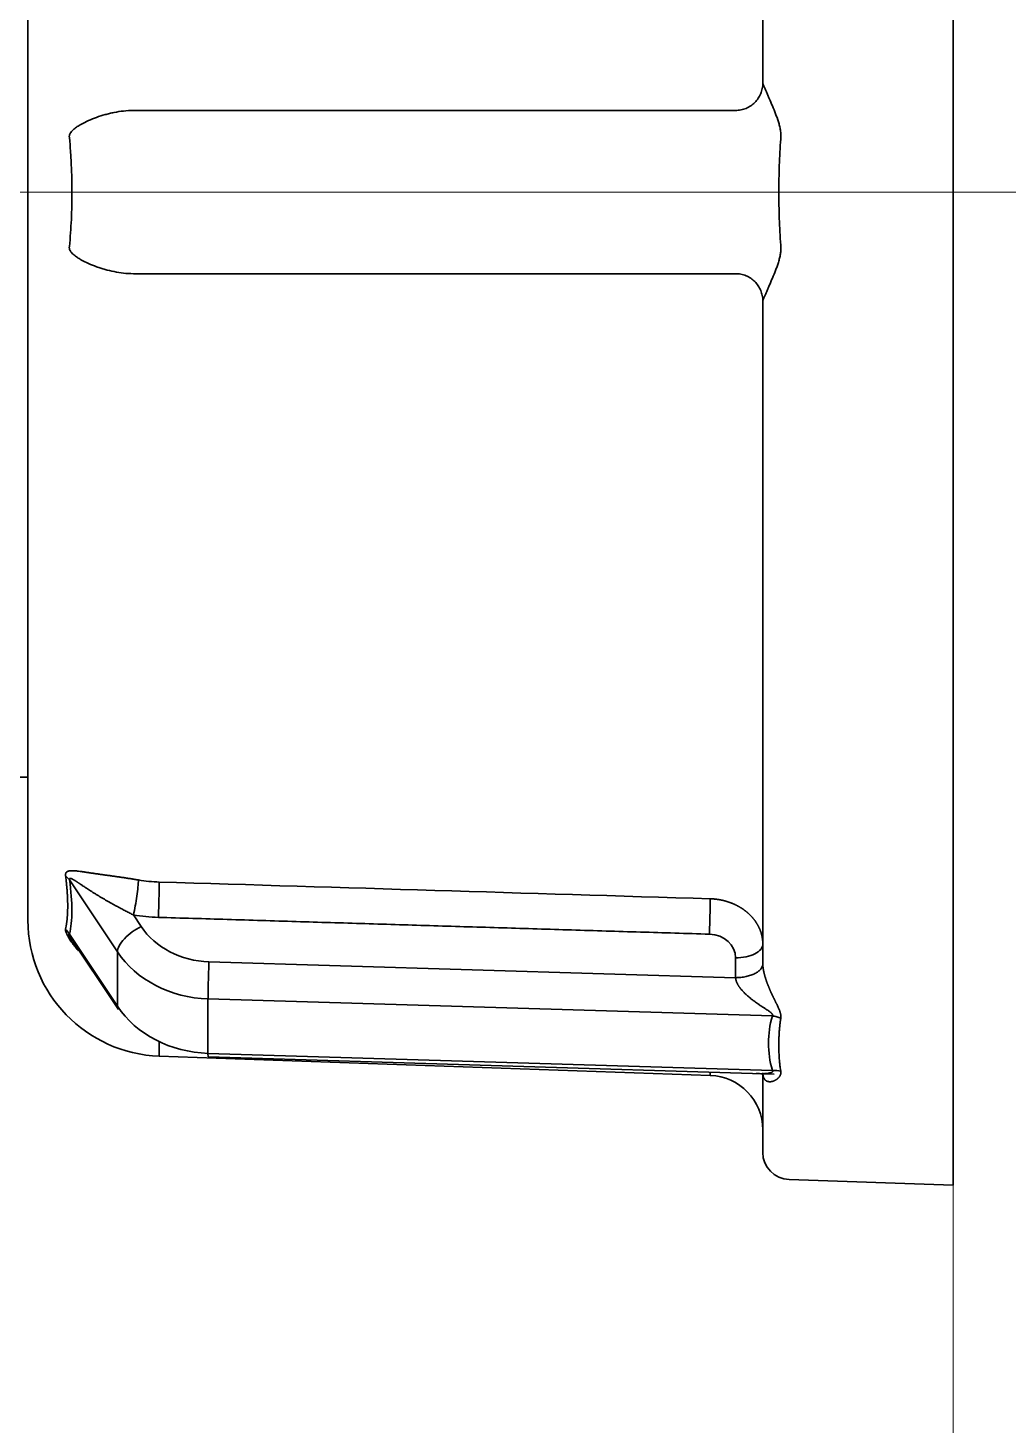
# Model space of a CAD drawing. Extents: x 5809 to 10669, y -850 to 3566.
# Drawn here: x 8124.69 to 8142.7, y 1327.17 to 1352.84 of the extents above; entities that cross this region are included whole.
import ezdxf

# ---------------------------------------------------------------- set-up
doc = ezdxf.new("R2010")
doc.units = 0
doc.header["$LTSCALE"] = 5
doc.layers.get('0').update_dxf_attribs({"linetype": 'CONTINUOUS', "lineweight": 0})
doc.layers.add('1', color=7, linetype='CONTINUOUS', true_color=0xffffff)

msp = doc.modelspace()

# ---------------------------------------------------------------- linework, layer by layer
at = {"color": 4}
for p, q in [((8141.692, 1399.826), (8141.692, 1299.826)), ((8091.692, 1349.826), (8191.692, 1349.826))]:
    msp.add_line(p, q, dxfattribs=at)
at = {"layer": '1', "color": 7, "linetype": 'Continuous', "lineweight": 35}
for p, q in [((8141.692, 1331.576), (8141.692, 1368.076)), ((8138.192, 1351.826), (8138.192, 1364.009)), ((8124.692, 1363.206), (8124.692, 1336.447)), ((8126.705, 1351.326), (8126.63, 1351.326)), ((8126.705, 1351.326), (8126.771, 1351.326)), ((8126.771, 1351.326), (8128.018, 1351.326)), ((8128.018, 1351.326), (8137.692, 1351.326)), ((8126.63, 1348.326), (8126.705, 1348.326)), ((8126.705, 1348.326), (8126.771, 1348.326)), ((8128.018, 1348.326), (8126.771, 1348.326)), ((8137.692, 1348.326), (8128.018, 1348.326)), ((8138.192, 1335.644), (8138.192, 1347.826)), ((8123.192, 1339.076), (8124.693, 1339.076)), ((8125.454, 1337.191), (8126.338, 1335.865)), ((8126.63, 1336.544), (8126.771, 1336.332)), ((8125.43, 1336.192), (8126.355, 1334.804)), ((8126.338, 1334.865), (8125.454, 1336.191)), ((8126.338, 1335.865), (8126.338, 1334.865)), ((8137.692, 1335.755), (8137.692, 1335.39)), ((8128.018, 1335.683), (8137.692, 1335.39)), ((8128, 1335), (8128, 1334)), ((8138.371, 1334.687), (8128, 1335)), ((8126.338, 1334.865), (8126.355, 1334.804)), ((8127.105, 1333.948), (8127.105, 1334.214)), ((8127.105, 1333.948), (8137.227, 1333.595)), ((8128, 1334), (8128.003, 1333.933)), ((8128, 1334), (8138.371, 1333.687)), ((8128.003, 1333.933), (8138.403, 1333.619)), ((8137.227, 1333.595), (8137.227, 1333.654)), ((8138.192, 1332.181), (8138.192, 1333.644)), ((8138.675, 1331.682), (8141.692, 1331.576))]:
    msp.add_line(p, q, dxfattribs=at)
for centre, radius, start, end in [((8127.192, 1336.447), 2.5, 180, 268), ((8137.192, 1332.595), 1, 0, 88), ((8138.692, 1332.181), 0.5, 180, 268)]:
    msp.add_arc(centre, radius, start, end, dxfattribs=at)
for centre, major_axis, ratio, start_param, end_param in [((8125.021, 1336.974), (0.495, 0.073), 0.76974, 0.402396, 0.643528), ((8122.75, 1340.747), (-2.46, 4.919), 0.25, 3.422403, 3.788078), ((8127.193, 1339.078), (2.98, 0), 0.866025, 4.522349, 4.677178), ((8125.021, 1335.974), (-0.483, 0.129), 0.931738, 3.900953, 4.142077), ((8126.771, 1336.082), (0.416, 0.277), 0.433013, 1.289761, 2.860558), ((8128.07, 1336.981), (1.5, 0), 0.866025, 3.665191, 4.677482), ((8137.191, 1335.756), (0.502, 0), 0.866025, -0.00378, 1.532671), ((8128.07, 1336.731), (-2, 0), 0.866025, 0.523599, 1.53589), ((8128.018, 1335.433), (0.015, 0.5), 0.01745, 1.047461, 2.618258), ((8128.07, 1335.731), (2, 0), 0.866025, 3.665191, 4.677482)]:
    msp.add_ellipse(centre, major_axis=major_axis, ratio=ratio, start_param=start_param, end_param=end_param, dxfattribs=at)
for points, knots in [([(8138.046, 1351.473), (8138.069, 1351.496), (8138.09, 1351.521), (8138.126, 1351.576), (8138.142, 1351.605), (8138.167, 1351.665), (8138.176, 1351.696), (8138.189, 1351.761), (8138.192, 1351.793), (8138.192, 1351.826)], [0, 0, 0, 0, 0.25, 0.25, 0.5, 0.5, 0.75, 0.75, 1, 1, 1, 1]), ([(8138.192, 1351.826), (8138.192, 1351.825), (8138.193, 1351.822), (8138.195, 1351.816), (8138.196, 1351.811), (8138.2, 1351.801), (8138.202, 1351.796), (8138.207, 1351.783), (8138.21, 1351.776), (8138.219, 1351.755), (8138.226, 1351.738), (8138.237, 1351.712), (8138.241, 1351.703), (8138.249, 1351.685), (8138.253, 1351.675), (8138.266, 1351.646), (8138.275, 1351.626), (8138.293, 1351.585), (8138.302, 1351.564), (8138.33, 1351.499), (8138.35, 1351.454), (8138.388, 1351.361), (8138.408, 1351.314), (8138.445, 1351.218), (8138.463, 1351.169), (8138.486, 1351.093), (8138.494, 1351.068), (8138.507, 1351.016), (8138.512, 1350.989), (8138.521, 1350.936), (8138.524, 1350.909), (8138.526, 1350.855), (8138.525, 1350.828), (8138.523, 1350.801)], [0, 0, 0, 0, 0.03125, 0.03125, 0.0625, 0.0625, 0.09375, 0.09375, 0.125, 0.125, 0.1875, 0.1875, 0.21875, 0.21875, 0.25, 0.25, 0.3125, 0.3125, 0.375, 0.375, 0.5, 0.5, 0.625, 0.625, 0.75, 0.75, 0.8125, 0.8125, 0.875, 0.875, 0.9375, 0.9375, 1, 1, 1, 1]), ([(8137.692, 1351.326), (8137.725, 1351.326), (8137.758, 1351.329), (8137.822, 1351.342), (8137.854, 1351.352), (8137.914, 1351.377), (8137.943, 1351.392), (8137.997, 1351.429), (8138.023, 1351.449), (8138.046, 1351.473)], [0, 0, 0, 0, 0.25, 0.25, 0.5, 0.5, 0.75, 0.75, 1, 1, 1, 1]), ([(8126.63, 1351.326), (8126.568, 1351.326), (8126.507, 1351.322), (8126.388, 1351.309), (8126.33, 1351.3), (8126.246, 1351.283), (8126.218, 1351.277), (8126.163, 1351.263), (8126.136, 1351.256), (8126.055, 1351.234), (8126.003, 1351.217), (8125.902, 1351.18), (8125.853, 1351.16), (8125.757, 1351.118), (8125.711, 1351.095), (8125.643, 1351.056), (8125.621, 1351.043), (8125.578, 1351.014), (8125.557, 1350.999), (8125.527, 1350.973), (8125.517, 1350.964), (8125.497, 1350.944), (8125.488, 1350.933), (8125.475, 1350.915), (8125.471, 1350.909), (8125.464, 1350.895), (8125.46, 1350.887), (8125.456, 1350.875), (8125.455, 1350.87), (8125.454, 1350.862), (8125.453, 1350.857), (8125.452, 1350.848), (8125.452, 1350.844), (8125.453, 1350.835), (8125.454, 1350.83), (8125.454, 1350.826)], [0, 0, 0, 0, 0.125, 0.125, 0.25, 0.25, 0.3125, 0.3125, 0.375, 0.375, 0.5, 0.5, 0.625, 0.625, 0.75, 0.75, 0.8125, 0.8125, 0.875, 0.875, 0.90625, 0.90625, 0.9375, 0.9375, 0.953125, 0.953125, 0.96875, 0.96875, 0.976563, 0.976563, 0.984375, 0.984375, 0.992188, 0.992188, 1, 1, 1, 1]), ([(8125.454, 1350.826), (8125.462, 1350.743), (8125.469, 1350.66), (8125.478, 1350.535), (8125.48, 1350.493), (8125.485, 1350.409), (8125.487, 1350.367), (8125.497, 1350.158), (8125.5, 1349.991), (8125.5, 1349.658), (8125.497, 1349.491), (8125.482, 1349.158), (8125.47, 1348.992), (8125.454, 1348.826)], [0, 0, 0, 0, 0.125, 0.125, 0.1875, 0.1875, 0.25, 0.25, 0.5, 0.5, 0.75, 0.75, 1, 1, 1, 1]), ([(8138.523, 1350.801), (8138.516, 1350.72), (8138.51, 1350.639), (8138.501, 1350.476), (8138.498, 1350.395), (8138.489, 1350.151), (8138.487, 1349.989), (8138.487, 1349.663), (8138.489, 1349.501), (8138.498, 1349.257), (8138.501, 1349.176), (8138.51, 1349.014), (8138.516, 1348.933), (8138.523, 1348.851)], [0, 0, 0, 0, 0.125, 0.125, 0.25, 0.25, 0.5, 0.5, 0.75, 0.75, 0.875, 0.875, 1, 1, 1, 1]), ([(8125.454, 1348.826), (8125.454, 1348.822), (8125.453, 1348.817), (8125.452, 1348.808), (8125.452, 1348.804), (8125.453, 1348.795), (8125.454, 1348.79), (8125.455, 1348.781), (8125.457, 1348.777), (8125.461, 1348.765), (8125.464, 1348.757), (8125.472, 1348.743), (8125.476, 1348.736), (8125.489, 1348.718), (8125.498, 1348.707), (8125.517, 1348.688), (8125.527, 1348.679), (8125.558, 1348.653), (8125.579, 1348.638), (8125.622, 1348.609), (8125.644, 1348.596), (8125.711, 1348.558), (8125.758, 1348.535), (8125.853, 1348.492), (8125.903, 1348.472), (8125.979, 1348.445), (8126.004, 1348.436), (8126.057, 1348.419), (8126.083, 1348.411), (8126.163, 1348.388), (8126.218, 1348.375), (8126.33, 1348.352), (8126.388, 1348.343), (8126.507, 1348.33), (8126.568, 1348.326), (8126.63, 1348.326)], [0, 0, 0, 0, 0.007812, 0.007812, 0.015625, 0.015625, 0.023437, 0.023437, 0.03125, 0.03125, 0.046875, 0.046875, 0.0625, 0.0625, 0.09375, 0.09375, 0.125, 0.125, 0.1875, 0.1875, 0.25, 0.25, 0.375, 0.375, 0.5, 0.5, 0.5625, 0.5625, 0.625, 0.625, 0.75, 0.75, 0.875, 0.875, 1, 1, 1, 1]), ([(8138.523, 1348.851), (8138.525, 1348.824), (8138.526, 1348.797), (8138.524, 1348.743), (8138.521, 1348.716), (8138.512, 1348.663), (8138.507, 1348.637), (8138.494, 1348.585), (8138.487, 1348.56), (8138.471, 1348.509), (8138.462, 1348.484), (8138.445, 1348.435), (8138.436, 1348.41), (8138.408, 1348.338), (8138.388, 1348.291), (8138.35, 1348.199), (8138.33, 1348.153), (8138.302, 1348.088), (8138.293, 1348.067), (8138.275, 1348.026), (8138.266, 1348.006), (8138.249, 1347.967), (8138.241, 1347.949), (8138.226, 1347.914), (8138.219, 1347.898), (8138.21, 1347.876), (8138.207, 1347.869), (8138.202, 1347.857), (8138.2, 1347.851), (8138.196, 1347.841), (8138.195, 1347.837), (8138.193, 1347.83), (8138.192, 1347.828), (8138.192, 1347.826)], [0, 0, 0, 0, 0.0625, 0.0625, 0.125, 0.125, 0.1875, 0.1875, 0.25, 0.25, 0.3125, 0.3125, 0.375, 0.375, 0.5, 0.5, 0.625, 0.625, 0.6875, 0.6875, 0.75, 0.75, 0.8125, 0.8125, 0.875, 0.875, 0.90625, 0.90625, 0.9375, 0.9375, 0.96875, 0.96875, 1, 1, 1, 1]), ([(8138.046, 1348.18), (8138.023, 1348.203), (8137.997, 1348.224), (8137.943, 1348.26), (8137.914, 1348.276), (8137.854, 1348.301), (8137.822, 1348.31), (8137.758, 1348.323), (8137.725, 1348.326), (8137.692, 1348.326)], [0, 0, 0, 0, 0.25, 0.25, 0.5, 0.5, 0.75, 0.75, 1, 1, 1, 1]), ([(8138.192, 1347.826), (8138.192, 1347.859), (8138.189, 1347.892), (8138.176, 1347.956), (8138.167, 1347.987), (8138.142, 1348.048), (8138.126, 1348.077), (8138.09, 1348.131), (8138.069, 1348.157), (8138.046, 1348.18)], [0, 0, 0, 0, 0.25, 0.25, 0.5, 0.5, 0.75, 0.75, 1, 1, 1, 1]), ([(8125.383, 1337.261), (8125.383, 1337.263), (8125.383, 1337.266), (8125.382, 1337.271), (8125.382, 1337.276), (8125.382, 1337.281), (8125.382, 1337.285), (8125.383, 1337.289), (8125.383, 1337.293), (8125.384, 1337.297), (8125.385, 1337.301), (8125.386, 1337.305), (8125.387, 1337.309), (8125.389, 1337.312), (8125.39, 1337.315), (8125.392, 1337.319), (8125.393, 1337.321), (8125.394, 1337.322)], [0, 0, 0, 0, 0.064505, 0.129028, 0.193639, 0.258405, 0.323397, 0.38868, 0.454323, 0.520391, 0.586948, 0.654059, 0.721784, 0.790183, 0.859315, 0.929236, 1, 1, 1, 1]), ([(8125.394, 1337.322), (8125.395, 1337.323), (8125.396, 1337.325), (8125.399, 1337.328), (8125.402, 1337.33), (8125.404, 1337.333), (8125.407, 1337.335), (8125.411, 1337.338), (8125.414, 1337.34), (8125.418, 1337.342), (8125.422, 1337.344), (8125.426, 1337.345), (8125.43, 1337.347), (8125.435, 1337.348), (8125.44, 1337.35), (8125.445, 1337.351), (8125.45, 1337.352), (8125.455, 1337.353), (8125.461, 1337.354), (8125.472, 1337.356), (8125.491, 1337.357), (8125.518, 1337.356), (8125.549, 1337.355), (8125.584, 1337.351), (8125.628, 1337.346), (8125.68, 1337.339), (8125.74, 1337.33), (8125.803, 1337.321), (8125.87, 1337.311), (8125.928, 1337.303), (8125.974, 1337.296), (8126.007, 1337.291), (8126.041, 1337.287), (8126.075, 1337.282), (8126.109, 1337.277), (8126.143, 1337.272), (8126.177, 1337.268), (8126.211, 1337.263), (8126.245, 1337.258), (8126.279, 1337.253), (8126.313, 1337.248), (8126.348, 1337.243), (8126.382, 1337.239), (8126.416, 1337.234), (8126.451, 1337.229), (8126.485, 1337.224), (8126.519, 1337.218), (8126.553, 1337.213), (8126.587, 1337.208), (8126.622, 1337.202), (8126.656, 1337.197), (8126.69, 1337.191), (8126.712, 1337.188), (8126.724, 1337.186)], [0, 0, 0, 0, 0.005233, 0.010545, 0.015937, 0.021415, 0.02698, 0.032638, 0.03839, 0.044241, 0.050192, 0.056246, 0.062406, 0.068674, 0.075053, 0.081545, 0.088151, 0.094875, 0.101717, 0.108679, 0.13517, 0.163725, 0.194426, 0.227341, 0.262525, 0.311858, 0.361478, 0.411445, 0.46182, 0.512664, 0.536354, 0.559769, 0.582914, 0.605794, 0.628415, 0.650784, 0.672906, 0.69479, 0.716442, 0.73787, 0.759081, 0.780083, 0.800886, 0.821497, 0.841927, 0.862184, 0.882278, 0.902219, 0.922017, 0.941684, 0.961229, 0.980664, 1, 1, 1, 1]), ([(8125.394, 1336.339), (8125.395, 1336.344), (8125.397, 1336.353), (8125.399, 1336.367), (8125.401, 1336.382), (8125.403, 1336.397), (8125.405, 1336.411), (8125.407, 1336.426), (8125.409, 1336.442), (8125.411, 1336.457), (8125.412, 1336.473), (8125.414, 1336.489), (8125.415, 1336.505), (8125.416, 1336.521), (8125.417, 1336.537), (8125.419, 1336.553), (8125.419, 1336.57), (8125.42, 1336.587), (8125.421, 1336.604), (8125.422, 1336.621), (8125.422, 1336.639), (8125.422, 1336.656), (8125.423, 1336.674), (8125.423, 1336.692), (8125.423, 1336.71), (8125.423, 1336.728), (8125.423, 1336.746), (8125.422, 1336.765), (8125.422, 1336.784), (8125.422, 1336.803), (8125.421, 1336.822), (8125.42, 1336.841), (8125.419, 1336.86), (8125.419, 1336.88), (8125.417, 1336.9), (8125.416, 1336.92), (8125.415, 1336.94), (8125.414, 1336.96), (8125.412, 1336.98), (8125.411, 1337.001), (8125.409, 1337.022), (8125.407, 1337.042), (8125.405, 1337.064), (8125.403, 1337.085), (8125.401, 1337.106), (8125.399, 1337.128), (8125.397, 1337.149), (8125.395, 1337.164), (8125.394, 1337.171)], [0, 0, 0, 0, 0.021779, 0.043552, 0.06532, 0.087084, 0.108843, 0.130598, 0.152348, 0.174095, 0.195839, 0.217578, 0.239315, 0.261049, 0.28278, 0.304509, 0.326236, 0.347961, 0.369684, 0.391405, 0.413126, 0.434845, 0.456564, 0.478282, 0.5, 0.521718, 0.543437, 0.565155, 0.586875, 0.608595, 0.630317, 0.65204, 0.673765, 0.695491, 0.71722, 0.738951, 0.760685, 0.782422, 0.804162, 0.825905, 0.847652, 0.869403, 0.891157, 0.912916, 0.93468, 0.956448, 0.978221, 1, 1, 1, 1]), ([(8126.63, 1336.544), (8126.619, 1336.549), (8126.597, 1336.56), (8126.564, 1336.577), (8126.529, 1336.595), (8126.493, 1336.613), (8126.456, 1336.633), (8126.418, 1336.653), (8126.378, 1336.674), (8126.337, 1336.696), (8126.296, 1336.719), (8126.253, 1336.742), (8126.209, 1336.766), (8126.165, 1336.791), (8126.119, 1336.817), (8126.073, 1336.844), (8126.027, 1336.871), (8125.979, 1336.9), (8125.917, 1336.938), (8125.846, 1336.983), (8125.772, 1337.031), (8125.713, 1337.07), (8125.667, 1337.101), (8125.639, 1337.121), (8125.623, 1337.131), (8125.615, 1337.136), (8125.608, 1337.141), (8125.601, 1337.146), (8125.594, 1337.151), (8125.587, 1337.155), (8125.58, 1337.16), (8125.573, 1337.164), (8125.567, 1337.168), (8125.561, 1337.171), (8125.555, 1337.175), (8125.549, 1337.179), (8125.543, 1337.182), (8125.538, 1337.185), (8125.533, 1337.188), (8125.528, 1337.191), (8125.523, 1337.194), (8125.518, 1337.196), (8125.513, 1337.199), (8125.509, 1337.201), (8125.505, 1337.203), (8125.501, 1337.205), (8125.497, 1337.207), (8125.493, 1337.208), (8125.49, 1337.21), (8125.486, 1337.211), (8125.483, 1337.212), (8125.48, 1337.213), (8125.477, 1337.214), (8125.474, 1337.215), (8125.472, 1337.215), (8125.469, 1337.215), (8125.467, 1337.216), (8125.465, 1337.216), (8125.463, 1337.215), (8125.461, 1337.215), (8125.46, 1337.215), (8125.458, 1337.214), (8125.457, 1337.213), (8125.456, 1337.212), (8125.455, 1337.211), (8125.454, 1337.21), (8125.454, 1337.208), (8125.453, 1337.207), (8125.453, 1337.205), (8125.453, 1337.203), (8125.453, 1337.201), (8125.453, 1337.199), (8125.453, 1337.196), (8125.454, 1337.194), (8125.454, 1337.192), (8125.454, 1337.191)], [0, 0, 0, 0, 0.021678, 0.044441, 0.06829, 0.09323, 0.119264, 0.146392, 0.174618, 0.203943, 0.234368, 0.265896, 0.298527, 0.332262, 0.367103, 0.403051, 0.440106, 0.478269, 0.517542, 0.593121, 0.657496, 0.710669, 0.75264, 0.783411, 0.790849, 0.798143, 0.805293, 0.8123, 0.819163, 0.825884, 0.832462, 0.838898, 0.845193, 0.851346, 0.857359, 0.863231, 0.868963, 0.874557, 0.880012, 0.885329, 0.890509, 0.895553, 0.900461, 0.905235, 0.909875, 0.914383, 0.918759, 0.923006, 0.927124, 0.931116, 0.934982, 0.938725, 0.942347, 0.94585, 0.949236, 0.952509, 0.955672, 0.958728, 0.961681, 0.964535, 0.967295, 0.969966, 0.972555, 0.975066, 0.977508, 0.979887, 0.982212, 0.984492, 0.986736, 0.988953, 0.991154, 0.993349, 0.995548, 0.997762, 1, 1, 1, 1]), ([(8137.21, 1336.191), (8137.212, 1336.243), (8137.214, 1336.301), (8137.218, 1336.42), (8137.22, 1336.481), (8137.223, 1336.6), (8137.224, 1336.657), (8137.226, 1336.759), (8137.227, 1336.804), (8137.227, 1336.84)], [0, 0, 0, 0, 0.25, 0.25, 0.5, 0.5, 0.75, 0.75, 1, 1, 1, 1]), ([(8137.227, 1336.84), (8137.23, 1336.84), (8137.235, 1336.84), (8137.243, 1336.84), (8137.252, 1336.839), (8137.26, 1336.839), (8137.268, 1336.838), (8137.276, 1336.838), (8137.284, 1336.837), (8137.293, 1336.837), (8137.301, 1336.836), (8137.31, 1336.835), (8137.318, 1336.834), (8137.327, 1336.833), (8137.335, 1336.832), (8137.344, 1336.831), (8137.352, 1336.83), (8137.361, 1336.829), (8137.37, 1336.827), (8137.379, 1336.826), (8137.388, 1336.825), (8137.396, 1336.823), (8137.405, 1336.821), (8137.414, 1336.82), (8137.423, 1336.818), (8137.432, 1336.816), (8137.441, 1336.814), (8137.45, 1336.812), (8137.46, 1336.81), (8137.469, 1336.808), (8137.478, 1336.806), (8137.487, 1336.803), (8137.496, 1336.801), (8137.505, 1336.798), (8137.515, 1336.796), (8137.524, 1336.793), (8137.533, 1336.79), (8137.543, 1336.787), (8137.552, 1336.784), (8137.561, 1336.781), (8137.571, 1336.778), (8137.58, 1336.775), (8137.59, 1336.771), (8137.599, 1336.768), (8137.608, 1336.764), (8137.618, 1336.761), (8137.627, 1336.757), (8137.637, 1336.753), (8137.646, 1336.749), (8137.656, 1336.745), (8137.665, 1336.741), (8137.674, 1336.737), (8137.684, 1336.732), (8137.693, 1336.728), (8137.703, 1336.723), (8137.712, 1336.718), (8137.721, 1336.713), (8137.731, 1336.709), (8137.74, 1336.703), (8137.749, 1336.698), (8137.759, 1336.693), (8137.768, 1336.688), (8137.777, 1336.682), (8137.786, 1336.677), (8137.795, 1336.671), (8137.805, 1336.665), (8137.814, 1336.659), (8137.823, 1336.653), (8137.832, 1336.647), (8137.841, 1336.64), (8137.85, 1336.634), (8137.858, 1336.627), (8137.867, 1336.621), (8137.876, 1336.614), (8137.885, 1336.607), (8137.893, 1336.6), (8137.902, 1336.593), (8137.911, 1336.586), (8137.919, 1336.578), (8137.927, 1336.571), (8137.936, 1336.563), (8137.944, 1336.556), (8137.952, 1336.548), (8137.96, 1336.54), (8137.968, 1336.532), (8137.976, 1336.523), (8137.984, 1336.515), (8137.992, 1336.507), (8137.999, 1336.498), (8138.007, 1336.489), (8138.014, 1336.481), (8138.021, 1336.472), (8138.029, 1336.463), (8138.036, 1336.454), (8138.043, 1336.444), (8138.049, 1336.435), (8138.056, 1336.426), (8138.063, 1336.416), (8138.069, 1336.406), (8138.076, 1336.396), (8138.082, 1336.386), (8138.088, 1336.376), (8138.094, 1336.366), (8138.1, 1336.356), (8138.105, 1336.346), (8138.111, 1336.335), (8138.116, 1336.325), (8138.121, 1336.314), (8138.127, 1336.303), (8138.131, 1336.292), (8138.136, 1336.281), (8138.141, 1336.27), (8138.145, 1336.259), (8138.149, 1336.248), (8138.153, 1336.236), (8138.157, 1336.225), (8138.161, 1336.213), (8138.164, 1336.202), (8138.168, 1336.19), (8138.171, 1336.178), (8138.174, 1336.166), (8138.176, 1336.154), (8138.179, 1336.142), (8138.181, 1336.13), (8138.183, 1336.118), (8138.185, 1336.105), (8138.187, 1336.093), (8138.188, 1336.081), (8138.19, 1336.068), (8138.191, 1336.056), (8138.191, 1336.043), (8138.192, 1336.03), (8138.192, 1336.017), (8138.192, 1336.009), (8138.192, 1336.005)], [0, 0, 0, 0, 0.005202, 0.01044, 0.015714, 0.021025, 0.026371, 0.031754, 0.037173, 0.042628, 0.048119, 0.053646, 0.05921, 0.06481, 0.070446, 0.076118, 0.081826, 0.087571, 0.093352, 0.099169, 0.105022, 0.110911, 0.116837, 0.122798, 0.128796, 0.134831, 0.140901, 0.147008, 0.15315, 0.159329, 0.165545, 0.171796, 0.178084, 0.184408, 0.190768, 0.197164, 0.203597, 0.210066, 0.216571, 0.223112, 0.22969, 0.236304, 0.242954, 0.24964, 0.256363, 0.263122, 0.269917, 0.276748, 0.283615, 0.290519, 0.297459, 0.304436, 0.311448, 0.318497, 0.325582, 0.332703, 0.339861, 0.347055, 0.354285, 0.361551, 0.368854, 0.376193, 0.383568, 0.39098, 0.398428, 0.405912, 0.413432, 0.420988, 0.428581, 0.43621, 0.443876, 0.451578, 0.459316, 0.46709, 0.474901, 0.482747, 0.490631, 0.49855, 0.506506, 0.514498, 0.522526, 0.530591, 0.538692, 0.546829, 0.555002, 0.563212, 0.571458, 0.579741, 0.58806, 0.596415, 0.604806, 0.613234, 0.621698, 0.630198, 0.638734, 0.647307, 0.655917, 0.664562, 0.673244, 0.681962, 0.690717, 0.699507, 0.708335, 0.717198, 0.726098, 0.735034, 0.744006, 0.753015, 0.76206, 0.771142, 0.78026, 0.789414, 0.798604, 0.807831, 0.817094, 0.826394, 0.835729, 0.845102, 0.85451, 0.863955, 0.873436, 0.882954, 0.892508, 0.902098, 0.911724, 0.921387, 0.931087, 0.940822, 0.950594, 0.960403, 0.970248, 0.980129, 0.990046, 1, 1, 1, 1]), ([(8125.394, 1336.219), (8125.393, 1336.221), (8125.392, 1336.225), (8125.39, 1336.23), (8125.388, 1336.236), (8125.387, 1336.241), (8125.385, 1336.246), (8125.384, 1336.251), (8125.383, 1336.256), (8125.383, 1336.261), (8125.382, 1336.265), (8125.382, 1336.269), (8125.382, 1336.273), (8125.382, 1336.277), (8125.383, 1336.28), (8125.383, 1336.283), (8125.383, 1336.284)], [0, 0, 0, 0, 0.075792, 0.15062, 0.22455, 0.297652, 0.369999, 0.441664, 0.512725, 0.58326, 0.653348, 0.723072, 0.792515, 0.861761, 0.930894, 1, 1, 1, 1]), ([(8125.622, 1335.883), (8125.622, 1335.883), (8125.616, 1335.891), (8125.603, 1335.906), (8125.584, 1335.928), (8125.565, 1335.95), (8125.548, 1335.971), (8125.532, 1335.991), (8125.517, 1336.012), (8125.502, 1336.031), (8125.489, 1336.05), (8125.476, 1336.069), (8125.464, 1336.086), (8125.453, 1336.104), (8125.443, 1336.12), (8125.434, 1336.136), (8125.425, 1336.152), (8125.418, 1336.166), (8125.411, 1336.18), (8125.404, 1336.194), (8125.399, 1336.207), (8125.396, 1336.215), (8125.394, 1336.219)], [0, 0, 0, 0, 0.000017, 0.067869, 0.133823, 0.197902, 0.260133, 0.320546, 0.37917, 0.436042, 0.491199, 0.544681, 0.596536, 0.646812, 0.695565, 0.742854, 0.788746, 0.833312, 0.876631, 0.918789, 0.959879, 1, 1, 1, 1]), ([(8125.454, 1336.191), (8125.454, 1336.19), (8125.453, 1336.189), (8125.453, 1336.186), (8125.453, 1336.182), (8125.454, 1336.178), (8125.455, 1336.173), (8125.457, 1336.166), (8125.46, 1336.16), (8125.464, 1336.152), (8125.468, 1336.143), (8125.473, 1336.134), (8125.478, 1336.124), (8125.485, 1336.113), (8125.491, 1336.102), (8125.499, 1336.089), (8125.507, 1336.076), (8125.516, 1336.062), (8125.526, 1336.048), (8125.537, 1336.033), (8125.548, 1336.016), (8125.56, 1336), (8125.572, 1335.982), (8125.586, 1335.964), (8125.6, 1335.945), (8125.615, 1335.925), (8125.63, 1335.906), (8125.646, 1335.885), (8125.666, 1335.86), (8125.692, 1335.828), (8125.712, 1335.804), (8125.723, 1335.792)], [0, 0, 0, 0, 0.01505, 0.029903, 0.044847, 0.060169, 0.076131, 0.092968, 0.110879, 0.130031, 0.150559, 0.172574, 0.196166, 0.221408, 0.248359, 0.277068, 0.307576, 0.339915, 0.374115, 0.4102, 0.448188, 0.488099, 0.529947, 0.573745, 0.619504, 0.667235, 0.716946, 0.759471, 0.821308, 0.90246, 1, 1, 1, 1]), ([(8137.692, 1335.39), (8137.725, 1335.391), (8137.758, 1335.392), (8137.822, 1335.399), (8137.854, 1335.404), (8137.914, 1335.417), (8137.943, 1335.425), (8137.997, 1335.443), (8138.023, 1335.454), (8138.046, 1335.466)], [0, 0, 0, 0, 0.25, 0.25, 0.5, 0.5, 0.75, 0.75, 1, 1, 1, 1]), ([(8138.046, 1335.466), (8138.069, 1335.477), (8138.09, 1335.49), (8138.126, 1335.518), (8138.142, 1335.532), (8138.167, 1335.563), (8138.176, 1335.578), (8138.189, 1335.611), (8138.192, 1335.627), (8138.192, 1335.644)], [0, 0, 0, 0, 0.25, 0.25, 0.5, 0.5, 0.75, 0.75, 1, 1, 1, 1]), ([(8138.192, 1335.642), (8138.192, 1335.64), (8138.193, 1335.635), (8138.193, 1335.628), (8138.193, 1335.621), (8138.193, 1335.613), (8138.194, 1335.606), (8138.195, 1335.598), (8138.195, 1335.591), (8138.196, 1335.583), (8138.197, 1335.575), (8138.198, 1335.567), (8138.199, 1335.559), (8138.2, 1335.55), (8138.202, 1335.542), (8138.203, 1335.533), (8138.205, 1335.525), (8138.207, 1335.516), (8138.208, 1335.507), (8138.21, 1335.498), (8138.212, 1335.489), (8138.214, 1335.479), (8138.217, 1335.47), (8138.219, 1335.46), (8138.222, 1335.451), (8138.224, 1335.441), (8138.227, 1335.431), (8138.23, 1335.421), (8138.232, 1335.411), (8138.235, 1335.401), (8138.239, 1335.391), (8138.242, 1335.381), (8138.245, 1335.37), (8138.248, 1335.36), (8138.252, 1335.349), (8138.256, 1335.338), (8138.259, 1335.328), (8138.263, 1335.317), (8138.267, 1335.306), (8138.271, 1335.295), (8138.275, 1335.283), (8138.28, 1335.272), (8138.284, 1335.261), (8138.288, 1335.25), (8138.293, 1335.238), (8138.298, 1335.226), (8138.302, 1335.215), (8138.307, 1335.203), (8138.312, 1335.191), (8138.317, 1335.18), (8138.322, 1335.168), (8138.327, 1335.156), (8138.331, 1335.148), (8138.333, 1335.144)], [0, 0, 0, 0, 0.013665, 0.027445, 0.041351, 0.055395, 0.069585, 0.083932, 0.098446, 0.113136, 0.12801, 0.143078, 0.158348, 0.173827, 0.189524, 0.205447, 0.221601, 0.237996, 0.254636, 0.271528, 0.288678, 0.306093, 0.323778, 0.341738, 0.359979, 0.378504, 0.39732, 0.416431, 0.43584, 0.455552, 0.475572, 0.495902, 0.516547, 0.53751, 0.558795, 0.580404, 0.602341, 0.624609, 0.64721, 0.670147, 0.693424, 0.717042, 0.741003, 0.765311, 0.789967, 0.814974, 0.840334, 0.866048, 0.892118, 0.918547, 0.945336, 0.972486, 1, 1, 1, 1]), ([(8138.371, 1334.687), (8138.371, 1334.688), (8138.373, 1334.691), (8138.374, 1334.696), (8138.375, 1334.7), (8138.374, 1334.706), (8138.372, 1334.711), (8138.369, 1334.717), (8138.365, 1334.723), (8138.36, 1334.729), (8138.354, 1334.736), (8138.347, 1334.743), (8138.336, 1334.753), (8138.319, 1334.766), (8138.295, 1334.783), (8138.266, 1334.803), (8138.24, 1334.82), (8138.215, 1334.836), (8138.189, 1334.852), (8138.153, 1334.875), (8138.103, 1334.909), (8138.048, 1334.948), (8137.986, 1334.995), (8137.928, 1335.042), (8137.872, 1335.092), (8137.825, 1335.14), (8137.795, 1335.174), (8137.779, 1335.195), (8137.773, 1335.203), (8137.768, 1335.21), (8137.762, 1335.218), (8137.757, 1335.225), (8137.752, 1335.233), (8137.747, 1335.24), (8137.743, 1335.248), (8137.738, 1335.255), (8137.734, 1335.263), (8137.73, 1335.27), (8137.726, 1335.277), (8137.723, 1335.284), (8137.719, 1335.291), (8137.716, 1335.298), (8137.713, 1335.305), (8137.71, 1335.312), (8137.708, 1335.319), (8137.705, 1335.326), (8137.703, 1335.333), (8137.701, 1335.339), (8137.699, 1335.346), (8137.698, 1335.352), (8137.696, 1335.359), (8137.695, 1335.365), (8137.694, 1335.372), (8137.693, 1335.378), (8137.693, 1335.384), (8137.693, 1335.388), (8137.692, 1335.39)], [0, 0, 0, 0, 0.008292, 0.016559, 0.024916, 0.033476, 0.042344, 0.051613, 0.061365, 0.071672, 0.082594, 0.094181, 0.106475, 0.132824, 0.163436, 0.198442, 0.237933, 0.256202, 0.28581, 0.326756, 0.379041, 0.458214, 0.519254, 0.596014, 0.665166, 0.726864, 0.781329, 0.790342, 0.799225, 0.807982, 0.816614, 0.825122, 0.83351, 0.841779, 0.849933, 0.857973, 0.865903, 0.873724, 0.881441, 0.889056, 0.896572, 0.903993, 0.911321, 0.918561, 0.925716, 0.93279, 0.939787, 0.946711, 0.953566, 0.960356, 0.967086, 0.973761, 0.980385, 0.986963, 0.9935, 1, 1, 1, 1]), ([(8138.333, 1335.144), (8138.335, 1335.139), (8138.339, 1335.129), (8138.346, 1335.114), (8138.353, 1335.099), (8138.36, 1335.085), (8138.367, 1335.07), (8138.373, 1335.056), (8138.38, 1335.041), (8138.387, 1335.027), (8138.394, 1335.013), (8138.401, 1334.999), (8138.407, 1334.985), (8138.414, 1334.971), (8138.421, 1334.958), (8138.428, 1334.944), (8138.434, 1334.93), (8138.441, 1334.917), (8138.447, 1334.904), (8138.455, 1334.888), (8138.464, 1334.871), (8138.473, 1334.851), (8138.481, 1334.833), (8138.489, 1334.815), (8138.496, 1334.798), (8138.502, 1334.782), (8138.507, 1334.766), (8138.512, 1334.751), (8138.516, 1334.736), (8138.52, 1334.722), (8138.522, 1334.708), (8138.524, 1334.695), (8138.525, 1334.683), (8138.525, 1334.671), (8138.524, 1334.659), (8138.523, 1334.652), (8138.523, 1334.648)], [0, 0, 0, 0, 0.025197, 0.05045, 0.075761, 0.101132, 0.126564, 0.15206, 0.17762, 0.203247, 0.228942, 0.254707, 0.280543, 0.306453, 0.332438, 0.3585, 0.384639, 0.410859, 0.437159, 0.463543, 0.503515, 0.542527, 0.580596, 0.617739, 0.653975, 0.689325, 0.72381, 0.757456, 0.790288, 0.822334, 0.853626, 0.884195, 0.914078, 0.943312, 0.971939, 1, 1, 1, 1]), ([(8138.523, 1334.648), (8138.522, 1334.64), (8138.519, 1334.624), (8138.515, 1334.6), (8138.512, 1334.575), (8138.509, 1334.55), (8138.506, 1334.525), (8138.503, 1334.5), (8138.501, 1334.475), (8138.498, 1334.449), (8138.496, 1334.423), (8138.494, 1334.397), (8138.493, 1334.37), (8138.491, 1334.344), (8138.49, 1334.317), (8138.489, 1334.29), (8138.488, 1334.262), (8138.487, 1334.235), (8138.487, 1334.207), (8138.486, 1334.179), (8138.486, 1334.144), (8138.487, 1334.102), (8138.487, 1334.055), (8138.489, 1334.009), (8138.491, 1333.963), (8138.494, 1333.919), (8138.497, 1333.876), (8138.501, 1333.833), (8138.505, 1333.792), (8138.51, 1333.752), (8138.516, 1333.712), (8138.521, 1333.686), (8138.523, 1333.673)], [0, 0, 0, 0, 0.023767, 0.047814, 0.07214, 0.096747, 0.121635, 0.146805, 0.172259, 0.197996, 0.224017, 0.250323, 0.276914, 0.303792, 0.330957, 0.358409, 0.38615, 0.414179, 0.442497, 0.471106, 0.500005, 0.549734, 0.598599, 0.646602, 0.693746, 0.740035, 0.785472, 0.83006, 0.873803, 0.916705, 0.958769, 1, 1, 1, 1]), ([(8138.069, 1333.632), (8138.083, 1333.631), (8138.112, 1333.628), (8138.153, 1333.626), (8138.189, 1333.626), (8138.215, 1333.626), (8138.24, 1333.628), (8138.266, 1333.63), (8138.295, 1333.634), (8138.319, 1333.639), (8138.334, 1333.643), (8138.343, 1333.646), (8138.347, 1333.648), (8138.351, 1333.649), (8138.354, 1333.651), (8138.357, 1333.653), (8138.36, 1333.654), (8138.363, 1333.656), (8138.365, 1333.658), (8138.367, 1333.66), (8138.369, 1333.662), (8138.371, 1333.664), (8138.372, 1333.666), (8138.373, 1333.668), (8138.374, 1333.67), (8138.374, 1333.672), (8138.375, 1333.674), (8138.375, 1333.676), (8138.374, 1333.678), (8138.374, 1333.68), (8138.373, 1333.682), (8138.372, 1333.684), (8138.371, 1333.686), (8138.371, 1333.687)], [0, 0, 0, 0, 0.11378, 0.236054, 0.331795, 0.401, 0.44367, 0.53609, 0.617968, 0.689509, 0.751025, 0.765612, 0.779775, 0.793525, 0.806872, 0.81983, 0.832413, 0.844636, 0.856516, 0.868072, 0.879323, 0.89029, 0.900998, 0.91147, 0.921734, 0.931817, 0.94175, 0.951564, 0.96129, 0.970964, 0.980617, 0.990284, 1, 1, 1, 1]), ([(8138.523, 1333.673), (8138.523, 1333.672), (8138.524, 1333.668), (8138.524, 1333.663), (8138.525, 1333.658), (8138.525, 1333.653), (8138.525, 1333.648), (8138.525, 1333.643), (8138.524, 1333.638), (8138.524, 1333.633), (8138.523, 1333.628), (8138.522, 1333.623), (8138.52, 1333.618), (8138.519, 1333.613), (8138.517, 1333.608), (8138.515, 1333.603), (8138.513, 1333.598), (8138.511, 1333.593), (8138.509, 1333.589), (8138.506, 1333.584), (8138.503, 1333.579), (8138.5, 1333.575), (8138.497, 1333.57), (8138.493, 1333.565), (8138.49, 1333.561), (8138.486, 1333.557), (8138.482, 1333.552), (8138.478, 1333.548), (8138.473, 1333.544), (8138.469, 1333.54), (8138.464, 1333.536), (8138.459, 1333.532), (8138.452, 1333.526), (8138.442, 1333.519), (8138.43, 1333.512), (8138.418, 1333.505), (8138.406, 1333.499), (8138.394, 1333.494), (8138.382, 1333.489), (8138.369, 1333.485), (8138.357, 1333.482), (8138.345, 1333.48), (8138.337, 1333.479), (8138.333, 1333.479)], [0, 0, 0, 0, 0.014415, 0.028974, 0.043684, 0.058552, 0.073582, 0.088781, 0.104153, 0.119705, 0.135442, 0.151367, 0.167487, 0.183805, 0.200326, 0.217054, 0.233993, 0.251147, 0.26852, 0.286115, 0.303937, 0.321987, 0.34027, 0.358788, 0.377544, 0.396541, 0.415783, 0.43527, 0.455006, 0.474994, 0.495235, 0.515732, 0.536486, 0.583905, 0.631062, 0.677966, 0.724625, 0.77105, 0.81725, 0.863235, 0.909015, 0.9546, 1, 1, 1, 1]), ([(8138.333, 1333.479), (8138.331, 1333.479), (8138.326, 1333.478), (8138.319, 1333.478), (8138.313, 1333.478), (8138.307, 1333.479), (8138.301, 1333.48), (8138.295, 1333.481), (8138.289, 1333.482), (8138.283, 1333.483), (8138.278, 1333.485), (8138.272, 1333.487), (8138.267, 1333.489), (8138.262, 1333.492), (8138.257, 1333.494), (8138.253, 1333.497), (8138.248, 1333.501), (8138.244, 1333.504), (8138.24, 1333.508), (8138.236, 1333.511), (8138.232, 1333.515), (8138.228, 1333.52), (8138.225, 1333.524), (8138.221, 1333.529), (8138.218, 1333.534), (8138.215, 1333.539), (8138.213, 1333.544), (8138.21, 1333.549), (8138.208, 1333.555), (8138.205, 1333.561), (8138.203, 1333.566), (8138.201, 1333.573), (8138.2, 1333.579), (8138.198, 1333.585), (8138.197, 1333.592), (8138.196, 1333.599), (8138.195, 1333.605), (8138.194, 1333.612), (8138.193, 1333.62), (8138.193, 1333.627), (8138.193, 1333.634), (8138.192, 1333.64), (8138.192, 1333.642)], [0, 0, 0, 0, 0.035017, 0.069445, 0.103286, 0.136544, 0.169222, 0.201326, 0.232858, 0.263824, 0.294227, 0.324074, 0.353368, 0.382116, 0.410323, 0.437995, 0.465138, 0.49176, 0.517866, 0.543465, 0.568565, 0.593173, 0.617299, 0.640952, 0.664141, 0.686877, 0.70917, 0.731033, 0.752477, 0.773516, 0.794162, 0.81443, 0.834335, 0.853892, 0.873119, 0.892032, 0.91065, 0.928992, 0.947077, 0.964925, 0.982559, 1, 1, 1, 1])]:
    msp.add_open_spline(points, degree=3, knots=knots, dxfattribs=at)
for points, degree in [([(8125.394, 1337.171), (8125.391, 1337.201), (8125.387, 1337.231), (8125.383, 1337.261)], 3), ([(8126.63, 1336.544), (8126.653, 1336.646), (8126.698, 1336.897), (8126.721, 1337.113), (8126.724, 1337.186)], 3), ([(8126.724, 1337.186), (8126.849, 1337.165), (8126.977, 1337.152), (8127.105, 1337.148)], 3), ([(8127.088, 1336.499), (8127.092, 1336.603), (8127.1, 1336.857), (8127.105, 1337.075), (8127.105, 1337.148)], 3), ([(8127.105, 1337.148), (8130.479, 1337.046), (8133.853, 1336.943), (8137.227, 1336.84)], 3), ([(8137.21, 1336.19), (8127.088, 1336.499)], 1), ([(8125.383, 1336.284), (8125.387, 1336.302), (8125.391, 1336.32), (8125.394, 1336.339)], 3), ([(8138.046, 1335.828), (8138.138, 1335.874), (8138.192, 1335.939), (8138.192, 1336.005)], 3), ([(8137.692, 1335.755), (8137.823, 1335.755), (8137.954, 1335.782), (8138.046, 1335.828)], 3), ([(8138.371, 1333.687), (8138.316, 1333.853), (8138.279, 1334.189), (8138.316, 1334.523), (8138.371, 1334.687)], 3), ([(8138.371, 1334.687), (8138.397, 1334.684), (8138.448, 1334.674), (8138.498, 1334.658), (8138.523, 1334.648)], 3), ([(8138.371, 1333.687), (8138.423, 1333.689), (8138.474, 1333.685), (8138.523, 1333.673)], 3)]:
    msp.add_open_spline(points, degree=degree, dxfattribs=at)

doc.saveas('drawing.dxf')
